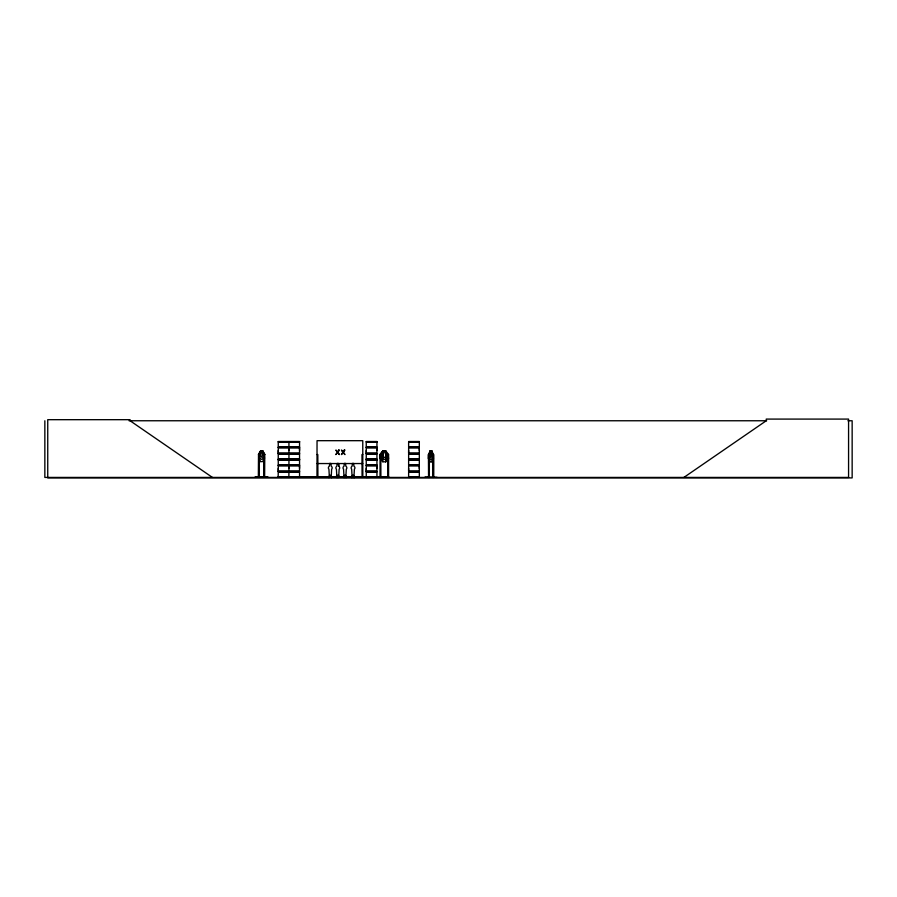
<?xml version="1.0" encoding="UTF-8"?>
<svg xmlns="http://www.w3.org/2000/svg" width="897" height="897" viewBox="0 0 897 897"><rect width="100%" height="100%" fill="white"/><g stroke="black" fill="none" stroke-linecap="round" stroke-linejoin="round"><path stroke-width="1.35" d="M278.249 471.082L278.249 465.823L299.553 465.823L299.542 471.082L278.249 471.082L278.261 468.458M278.249 453.097L278.249 447.85L299.553 447.85L299.542 453.097L278.249 453.097L278.261 450.473M288.935 468.458L288.935 465.823L288.935 471.082M288.935 450.473L288.935 447.85L288.935 453.097M299.542 468.458L299.542 465.823M299.542 450.473L299.542 447.85M366.245 471.082L366.245 465.823L376.942 465.823L376.931 471.082L366.245 471.082L366.256 468.458M366.245 453.097L366.245 447.85L376.942 447.85L376.931 453.097L366.245 453.097L366.256 450.473M376.931 468.458L376.931 465.823M376.931 450.473L376.931 447.85M408.628 471.082L408.628 465.823L419.325 465.823L419.314 471.082L408.628 471.082L408.64 468.458M408.628 453.097L408.628 447.85L419.325 447.85L419.314 453.097L408.628 453.097L408.64 450.473M419.314 468.458L419.314 465.823M419.314 450.473L419.314 447.85M433.711 476.599L432.903 476.599L432.915 477.428L432.859 454.252L433.655 454.577L433.655 477.428L433.677 476.599M387.863 454.409L388.502 454.577M376.953 459.443L366.223 459.23M408.606 477.417L419.336 477.215L419.325 472.136L408.628 472.136L408.628 477.204M261.33 451.303L260.691 455.99L261.991 457.403L262.675 454.398L261.991 451.303L261.262 451.303M425.077 477.002L437.119 477.361M255.107 477.238L267.9 477.215M255.387 477.182L267.654 477.204M382.884 451.012L381.472 454.577L381.472 457.291L383.355 459.443L385.239 459.443L387.089 457.291L387.089 454.577L385.699 451.012L382.884 451.012L380.07 454.577L380.048 477.428M380.877 454.532L380.104 454.577M430.134 450.911L428.441 454.577L428.396 458.165L430.055 461.787L431.816 461.787L433.475 458.165L431.737 461.787M258.437 477.26L258.56 454.364L260.646 450.743M258.695 454.398L260.679 450.832L259.682 457.122L261.016 459.275L262.35 459.275L263.651 457.122L263.651 454.398L262.664 450.832L260.612 450.832M385.699 456.169L384.746 457.571L383.804 457.571L382.896 456.169L383.804 451.483L384.746 451.483L385.699 454.577M376.953 477.215L366.223 477.417M388.569 477.428L388.603 454.544L385.744 450.911L382.84 450.911L379.969 454.544L379.98 458.165L382.84 461.787L385.744 461.787L388.603 458.165M385.688 461.697L388.502 458.132M329.087 476.98L329.064 476.184L328.773 476.98M330.959 477.417C332.585 478.348 331.094 474.827 331.722 477.182L328.885 477.428M328.694 477.282L329.423 477.182M331.498 477.406L331.733 477.428M336.386 477.428L336.353 476.184L336.566 476.98M339.133 476.98L336.196 476.98L337.149 477.406M338.707 477.417L336.554 477.428M339.212 477.417L339.223 476.184L338.662 477.282M343.327 477.428L343.506 476.184L343.708 476.98M345.782 477.294L346.545 477.428L345.838 477.294M354.237 476.98L354.461 476.184L354.45 477.182L351.232 477.417L354.45 477.417L353.9 477.182M352.162 477.182L351.445 477.282M354.068 477.406L354.685 477.406L353.889 477.417M288.834 477.215L288.935 472.136M329.804 463.334L329.334 466.227A1.906 1.906 0 0 0 328.93 469.221L329.334 476.565L331.24 476.565L331.632 469.221A1.906 1.906 0 0 0 331.24 466.227L330.758 463.334M337.306 463.334L336.835 466.227A1.906 1.906 0 0 0 336.431 469.221L336.835 476.565L338.741 476.565L339.133 469.221A1.906 1.906 0 0 0 338.73 466.227L338.259 463.334M344.448 463.334L343.977 466.227A1.906 1.906 0 0 0 343.573 469.221L343.977 476.565L345.883 476.565L346.276 469.221A1.906 1.906 0 0 0 345.883 466.227L345.401 463.334M352.543 463.334L352.073 466.227A1.906 1.906 0 0 0 351.68 469.221L352.073 476.565L353.979 476.565L354.371 469.221A1.906 1.906 0 0 0 353.979 466.227L353.496 463.334M683.895 477.428L766.24 420.76L766.24 419.09L848.573 419.09L848.573 477.428L44.85 477.428L44.85 420.76M328.515 477.428L329.087 477.406M343.495 477.417L346.377 477.428M346.231 477.182L346.365 476.184L346.421 477.406M280.38 477.372L280.492 476.599M379.88 477.372L380.025 476.599M264.122 454.398L264.122 477.26M380.821 454.577L380.889 477.428L380.967 476.599M129.033 420.76L766.666 420.76M847.945 420.76L852.15 420.76L852.15 477.91L47.743 477.91L47.743 419.684L130.087 419.684L130.087 420.76L212.421 477.428M278.249 441.515L299.564 441.515M366.245 441.515L376.953 441.515M408.628 441.515L419.336 441.515M376.953 441.728L366.245 441.716L366.256 446.796L376.942 446.796L376.942 441.728M408.628 441.716L419.336 441.705L419.314 446.796L408.628 446.796L408.628 441.728M278.261 442.042L299.542 442.042M366.256 442.042L376.931 442.042M408.64 442.042L419.314 442.042M278.182 447.155L299.632 447.155M366.178 447.155L377.02 447.155M408.561 447.155L419.404 447.155M278.182 447.48L299.632 447.48M366.178 447.48L377.02 447.48M408.561 447.48L419.404 447.48M260.579 450.743L262.698 450.743L264.727 454.364L264.581 477.26M430.055 450.911L431.816 450.911M431.793 451.012L430.078 451.012L429.259 454.577L429.259 457.291L430.358 459.443L431.446 459.443L432.522 457.291L431.715 451.012M431.233 451.483L430.616 451.483L430.089 454.577L430.616 457.571L431.715 456.169L431.154 451.483M278.182 453.467L299.632 453.467M366.178 453.467L377.02 453.467M408.561 453.467L419.404 453.467M278.182 453.792L299.632 453.792M366.178 453.792L377.02 453.792M408.561 453.792L419.404 453.792M428.844 454.252L428.867 477.428M258.437 454.398L259.334 454.174L259.255 477.26M264.727 454.364L263.819 454.398L263.965 477.26M317.045 454.577L317.818 454.577L317.908 477.428M362.769 454.577L361.984 454.577L362.085 477.428M429.226 454.577L428.441 454.577L428.553 477.428M258.695 457.963L260.646 461.619M264.593 457.963L262.63 461.619L260.579 461.619M428.396 458.165L430.134 461.787M278.261 459.085L299.542 459.085L299.542 454.162L278.249 454.162L278.249 459.219L299.564 459.23M366.256 459.085L376.931 459.085L376.942 454.162L366.245 454.162L366.245 459.219L376.953 459.219M419.336 459.23L408.527 459.365L419.336 459.443M278.171 459.387L299.564 459.443M376.953 459.713L366.245 459.713L366.256 464.769L376.942 464.769L376.942 459.713M408.628 459.679L419.336 459.679L419.314 464.769L408.628 464.769L408.628 459.713M278.261 460.015L299.542 460.015M366.256 460.015L376.931 460.015M408.64 460.015L419.314 460.015M317.045 463.547L362.758 463.547M278.182 465.139L299.632 465.139M366.178 465.139L377.02 465.139M408.561 465.139L419.404 465.139M278.182 465.465L299.632 465.465M366.178 465.465L377.02 465.465M408.561 465.465L419.404 465.465M278.182 471.441L299.632 471.441M366.178 471.441L377.02 471.441M408.561 471.441L419.404 471.441M278.182 471.766L299.632 471.766M366.178 471.766L377.02 471.766M408.561 471.766L419.404 471.766M351.826 476.98L351.59 476.184L351.467 477.428M259.267 476.43L258.358 476.43L258.37 477.26M264.649 476.43L263.74 476.43L263.763 477.26M267.598 476.789L255.41 476.789L267.564 477.26M388.592 476.599L387.639 476.599L387.639 477.428M428.474 476.599L429.293 476.599M288.116 476.834L281.445 476.834L281.445 477.428M329.558 476.823L330.825 476.823M337.059 476.823L338.326 476.823M344.201 476.823L345.468 476.823M352.297 476.823L353.564 476.823M380.967 476.834L387.639 476.834M278.261 477.058L299.542 477.058M328.694 476.98L331.632 476.98M346.276 476.98L343.338 476.98L344.246 477.428M366.256 477.058L376.931 477.058M408.64 477.058L419.314 477.058M316.977 477.428L317.045 440.685L362.758 440.685L362.825 477.428L362.848 476.599M262.608 450.832L264.66 454.398M431.737 450.911L433.475 454.544L433.408 477.428M433.206 454.577L433.15 477.428M429.226 459.948L429.282 477.428M429.035 476.599L429.035 477.428M428.777 454.577L428.777 477.428M388.412 476.599L388.412 477.428M387.706 454.286L387.818 477.428M385.744 450.911L385.744 461.787M382.84 450.911L382.84 461.787M381.707 477.428L381.707 476.722L298.365 476.722L298.365 477.428M380.261 476.722L380.261 477.428M376.942 477.204L376.942 472.136L366.245 472.136L366.245 477.204M361.906 476.599L361.906 477.428M353.474 476.98L353.474 475.309L352.599 475.309L352.599 476.98M353.138 476.722L353.138 477.428M351.815 476.184L351.691 477.428M345.379 476.98L345.379 475.309L344.504 475.309L344.504 476.98M338.741 464.164L338.741 466.227M338.236 476.98L338.225 475.309L337.362 475.309L337.362 476.98M330.724 476.98L330.735 475.309L329.861 475.309L329.861 476.98M328.605 476.722L328.605 477.428M328.38 476.722L328.38 477.428M326.934 476.722L326.934 477.428M317.729 476.599L317.729 477.428M317.134 476.599L317.134 477.428M299.811 476.722L299.811 477.428M289.069 476.599L289.069 477.428M288.946 441.728L288.935 446.796M288.946 454.162L288.946 459.219M288.946 459.713L288.935 464.769M288.296 476.599L288.296 477.428M288.206 476.599L288.116 477.428M281.266 476.599L281.355 477.428M280.671 476.599L280.671 477.428M264.368 454.398L264.368 477.26L264.245 476.43M258.975 454.398L259.042 477.26M258.773 476.43L258.885 477.26M258.628 454.364L258.583 477.26M278.148 477.294L278.249 472.136L299.553 472.136L299.553 477.204L278.205 477.226M338.741 450.059L337.642 451.83L335.882 450.059L337.272 452.312L335.837 454.588L337.608 452.772L339.402 454.588L337.978 452.29L339.402 450.059L338.741 450.059M344.302 450.059L343.203 451.83L341.443 450.059L342.833 452.312L341.398 454.588L343.17 452.772L344.964 454.588L343.54 452.29L344.964 450.059L344.302 450.059M299.564 441.705L278.249 441.716L278.261 446.796L299.553 446.796L299.553 441.728M419.325 454.162L408.628 454.162L408.628 459.219L419.314 459.085L419.314 454.162M299.564 459.679L278.249 459.69L278.261 464.769L299.553 464.769L299.553 459.713"/></g></svg>
